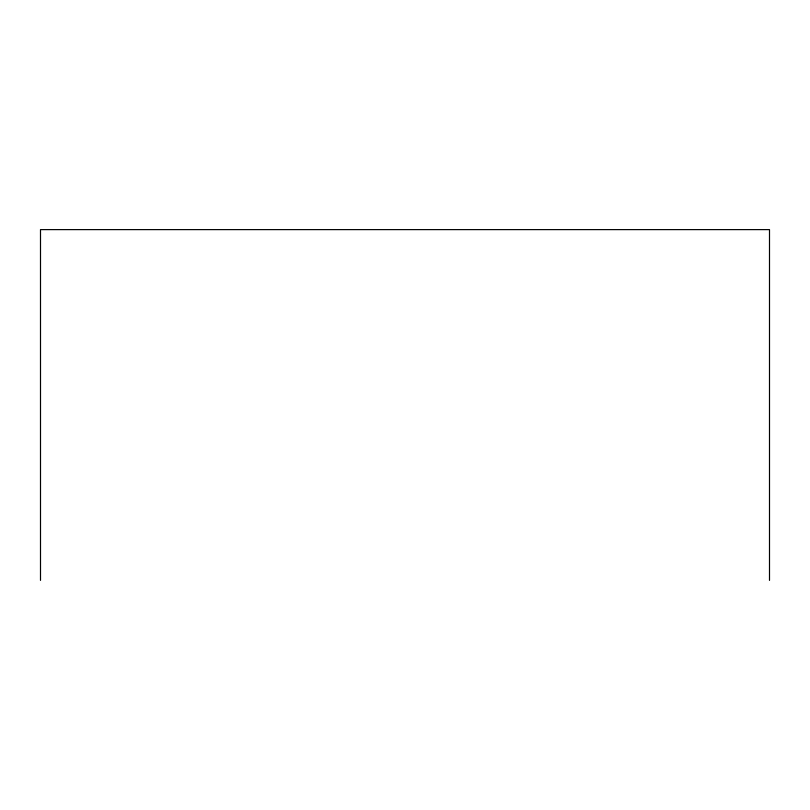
<?xml version="1.0" encoding="UTF-8"?>
<svg xmlns="http://www.w3.org/2000/svg" width="810" height="810" viewBox="0 0 810 810"><rect width="100%" height="100%" fill="white"/><g stroke="black" fill="none" stroke-linecap="round" stroke-linejoin="round"><path stroke-width="1.21" d="M769.5 580.385L769.5 229.615L40.5 229.615L40.5 580.385"/></g></svg>
